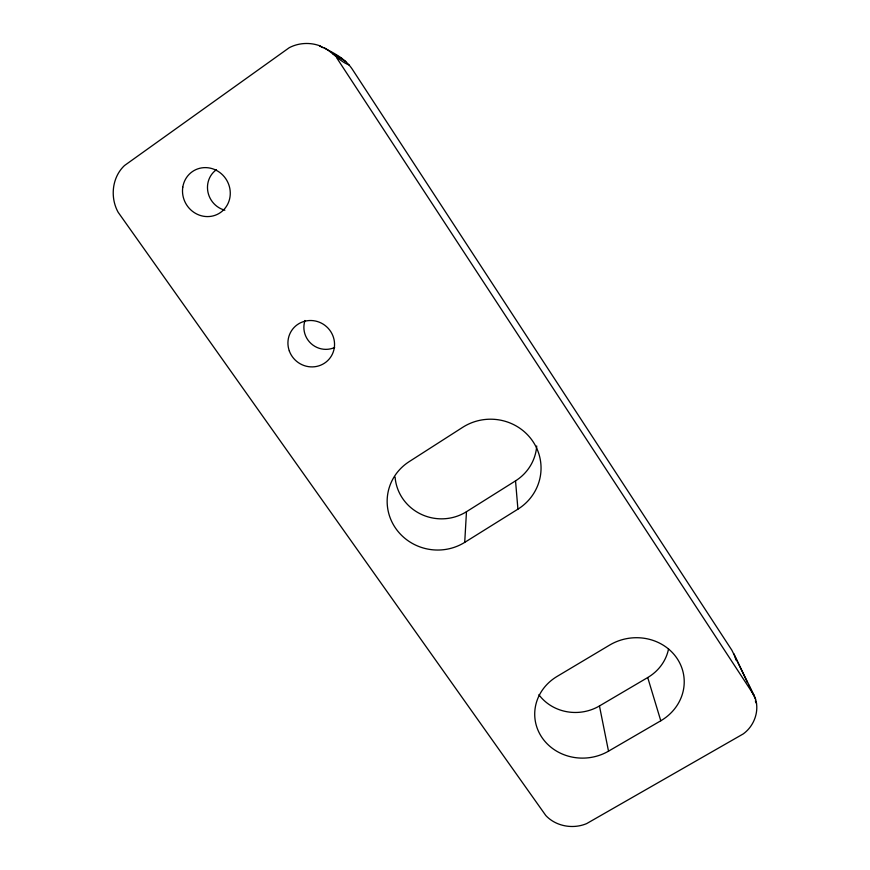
<?xml version="1.0" encoding="UTF-8"?>
<svg xmlns="http://www.w3.org/2000/svg" width="870" height="870" viewBox="0 0 870 870"><rect width="100%" height="100%" fill="white"/><g stroke="black" fill="none" stroke-linecap="round" stroke-linejoin="round"><path stroke-width="1.3" d="M464.721 542.369L517.922 509.157A50.493 48.883 -0.1 0 0 532.821 441.329A50.493 48.883 -0.1 0 0 462.677 427.333L409.139 461.665A50.068 48.144 7.9 0 0 395.578 528.188A50.068 48.144 7.9 0 0 464.721 542.369L466.472 511.712L515.529 480.871A46.523 45.262 -0.7 0 0 536.714 445.995M538.9 694.728A44.685 41.445 -4.2 0 0 599.452 705.951L647.715 677.545A45.099 41.923 -8.2 0 0 668.541 648.922M608.511 751.169L660.787 720.773A48.818 44.99 -7.7 0 0 676.99 658.329A48.818 44.99 -7.7 0 0 609.674 645.061L557.061 676.447A48.328 44.435 -3.8 0 0 542.13 737.749A48.328 44.435 -3.8 0 0 608.511 751.169L599.452 705.951M319.312 45.621C309.557 42.184 298.475 42.88 289.286 47.676L124.497 165.539C111.958 177.328 109.935 197.49 118.157 212.28L545.827 815.549C556.028 826.424 573.058 829.36 586.641 823.607L743.187 733.943C755.008 725.493 760.532 708.702 754.051 695.326L731.887 650.238L352.111 68.947C344.422 57.54 331.176 51.645 319.312 45.621L322.574 47.589M334.558 54.614L341.997 58.518M324.118 47.698C333.101 52.711 339.333 61.215 349.185 65.032M332.786 53.701L345.792 61.531M336.505 57.529L754.051 695.326M733.823 653.718L747.45 682.548M748.613 684.94L755.573 699.295M755.345 701.024L756.508 703.438M647.715 677.545L660.787 720.773M735.248 657.426L735.835 659.993M515.529 480.871L517.922 509.157M224.862 210.192A22.772 21.663 60.4 0 1 207.963 192.172A22.772 21.663 60.4 0 1 216.478 169.672M334.667 347.478A21.728 21.141 42.7 0 1 311.101 343.596A21.728 21.141 42.7 0 1 305.022 320.486M466.472 511.712A46.164 44.631 8 0 1 395.089 477.043M182.787 187.18A24.828 23.544 59 0 0 214.999 215.336A24.828 23.544 59 0 0 221.382 173.772A24.828 23.544 59 0 0 182.787 187.18M289.308 350.925A23.62 22.903 40.4 0 0 329.067 359.19A23.62 22.903 40.4 0 0 315.321 320.997A23.62 22.903 40.4 0 0 289.308 350.925"/></g></svg>
